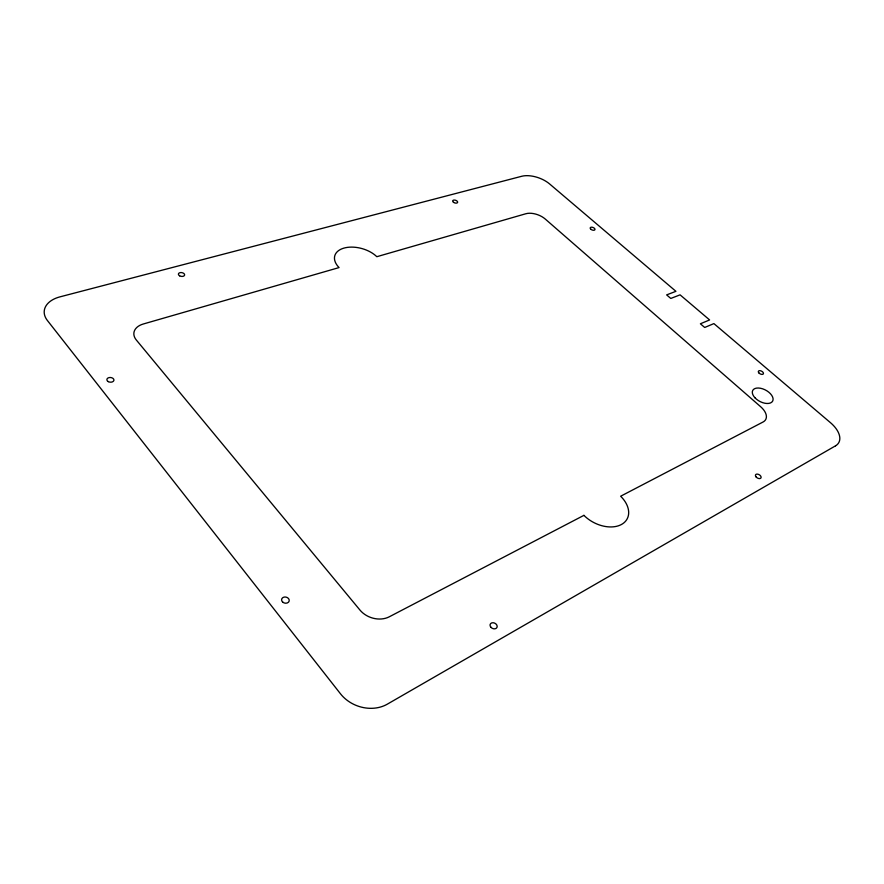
<?xml version="1.0" encoding="UTF-8"?>
<svg xmlns="http://www.w3.org/2000/svg" width="884" height="884" viewBox="0 0 884 884"><rect width="100%" height="100%" fill="white"/><g stroke="black" fill="none" stroke-linecap="round" stroke-linejoin="round"><path stroke-width="1.33" d="M835.557 445.812L387.347 704.15A33.603 28.001 20.6 0 1 340.484 693.796L47.393 320.494A28.984 18.023 5.4 0 1 59.968 296.858L521.748 176.27A20.818 10.752 19.9 0 1 549.483 183.839L675.928 291.322L666.635 294.891L670.79 298.449L680.083 294.847L709.609 319.942L700.393 323.787L704.703 327.467L713.896 323.599L830.717 422.895A24.829 13.89 30 0 1 835.557 445.812M583.926 515.35L389.269 616.8A21.15 16.641 19.2 0 1 359.965 610.071L136.324 340.008A18.884 12.067 7.8 0 1 143.307 323.997L339.069 267.576A24.166 14.232 15.4 0 1 343.887 248.117A24.166 14.232 15.4 0 1 376.816 256.703L525.858 213.74A14.409 7.713 20.2 0 1 545.218 219.011L760.715 406.773A16.465 9.459 28.4 0 1 763.113 421.977L620.645 496.222A27.868 18.719 27.3 0 1 621.187 524.632A27.868 18.719 27.3 0 1 583.926 515.35M758.925 372.96A2.807 1.547 27.6 0 0 763.323 373.91A2.807 1.547 27.6 0 0 760.428 370.728A2.807 1.547 27.6 0 0 758.925 372.96M590.932 229.287A2.519 1.326 21.6 0 0 594.921 229.696A2.519 1.326 21.6 0 0 591.915 227.199A2.519 1.326 21.6 0 0 590.932 229.287M453.536 202.337A2.586 1.392 18 0 0 457.614 202.403A2.586 1.392 18 0 0 454.31 200.049A2.586 1.392 18 0 0 453.536 202.337M179.629 275.83A3.149 1.901 9.5 0 0 184.612 275.068A3.149 1.901 9.5 0 0 180.314 272.603A3.149 1.901 9.5 0 0 179.629 275.83M490.797 627.121A3.724 2.862 27.1 0 0 496.918 627.518A3.724 2.862 27.1 0 0 493.117 622.734A3.724 2.862 27.1 0 0 490.797 627.121M756.074 476.918A3.116 1.878 30.3 0 0 760.947 477.957A3.116 1.878 30.3 0 0 757.809 474.167A3.116 1.878 30.3 0 0 756.074 476.918M108.312 381.634A3.558 2.354 5.5 0 0 113.925 380.286A3.558 2.354 5.5 0 0 108.975 377.612A3.558 2.354 5.5 0 0 108.312 381.634M282.803 602.181A3.867 3.083 12.5 0 0 289.145 601.087A3.867 3.083 12.5 0 0 284.272 597.054A3.867 3.083 12.5 0 0 282.803 602.181M755.002 397.822A11.304 6.365 28.2 0 0 772.605 401.192A11.304 6.365 28.2 0 0 760.483 388.253A11.304 6.365 28.2 0 0 755.002 397.822"/></g></svg>
